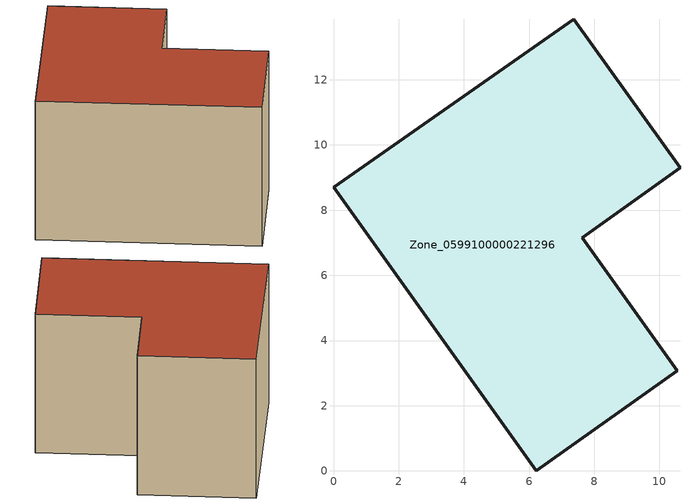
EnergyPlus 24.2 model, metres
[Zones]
Zone_0599100000221296
 floor ground (C_G): 0,8.7 7.37,13.86 10.63,9.3 7.63,7.16 10.55,3.08 6.22,0 z0
 wall outside (C_F): 6.22,0 10.55,3.08 7.63,7.16 10.63,9.3 7.37,13.86 0,8.7 6.22,0 z0:7.54
 roof outside (C_R): 7.37,13.86 0,8.7 6.22,0 10.55,3.08 7.63,7.16 10.63,9.3 z7.54
[BUILDING]
Pand.0599100000221296: North Axis=0; Terrain=City; Loads Convergence Tolerance Value=0.04; Temperature Convergence Tolerance Value=0.4; Solar Distribution=FullExterior; Maximum Number of Warmup Days=25; Minimum Number of Warmup Days=1
[Site:Location]
Rotterdam.The.Hague.AP_ZH_NLD Design_Conditions: Latitude=51.96; Longitude=4.45; Time Zone=1; Elevation=-4.5
[SITE:GROUNDTEMPERATURE:BUILDINGSURFACE]
18, 18, 18, 18, 18, 18, 18, 18, 18, 18, 18, 18
[MATERIAL] Thermal Absorptance=0.9; Solar Absorptance=0.7; Visible Absorptance=0.7
Name | Roughness | Thickness | Conductivity | Density | Specific Heat
G.TC.1975-1991 | MediumSmooth | 0.15 | 0.288461 | 540 | 1210
F.TC.1975-1991 | Rough | 0.3 | 0.230769 | 1920 | 840
R.TC.1975-1991 | MediumRough | 0.2 | 0.153846 | 1500 | 1000
[CONSTRUCTION]
C_G: G.TC.1975-1991
C_F: F.TC.1975-1991
C_R: R.TC.1975-1991
[ZONE]
Zone_0599100000221296: Type=1; Multiplier=1; Ceiling Height=Autocalculate; Volume=Autocalculate; Floor Area=autocalculate; Part of Total Floor Area=Yes
[ZONEINFILTRATION:DESIGNFLOWRATE]
Infil_Zone_0599100000221296: Zone or ZoneList or Space or SpaceList=Zone_0599100000221296; Schedule=AlwaysOn; Design Flow Rate Calculation Method=Flow/Area; Flow Rate per Floor Area=0.003; Constant Term Coefficient=1; Temperature Term Coefficient=0; Velocity Term Coefficient=0; Velocity Squared Term Coefficient=0
[HVACTEMPLATE:ZONE:IDEALLOADSAIRSYSTEM]
Zone_0599100000221296: Maximum Heating Supply Air Temperature=50; Minimum Cooling Supply Air Temperature=13; Maximum Heating Supply Air Humidity Ratio=0.0156; Minimum Cooling Supply Air Humidity Ratio=0.0077; Heating Limit=NoLimit; Cooling Limit=NoLimit; Dehumidification Control Type=ConstantSensibleHeatRatio; Cooling Sensible Heat Ratio=0.7; Dehumidification Setpoint=60; Humidification Control Type=None; Humidification Setpoint=30; Outdoor Air Method=None; Outdoor Air Flow Rate per Person=0.00944; Outdoor Air Flow Rate per Zone Floor Area=0; Outdoor Air Flow Rate per Zone=0; Demand Controlled Ventilation Type=None; Outdoor Air Economizer Type=NoEconomizer; Heat Recovery Type=None; Sensible Heat Recovery Effectiveness=0.7; Latent Heat Recovery Effectiveness=0.65
[ZONECONTROL:THERMOSTAT]
ThermostatControl_Zone_0599100000221296: Zone or ZoneList=Zone_0599100000221296; Control Type Schedule=DualSetpointControlType; Control 1=Thermostat_Zone_0599100000221296; Temperature Difference Between Cutout And Setpoint=0
[THERMOSTATSETPOINT:DUALSETPOINT]
Thermostat_Zone_0599100000221296: Heating Setpoint Temperature Schedule=HeatingSetpoint_Zone_0599100000221296; Cooling Setpoint Temperature Schedule=CoolingSetpoint_Zone_0599100000221296
[SCHEDULE:COMPACT]
HeatingSetpoint_Zone_0599100000221296: Through: 12/31, For: AllDays, Until: 24:00, 21
CoolingSetpoint_Zone_0599100000221296: Through: 12/31, For: AllDays, Until: 24:00, 24
DualSetpointControlType: Through: 12/31, For: AllDays, Until: 24:00, 4
AlwaysOn: Through: 12/31, For: AllDays, Until: 24:00, 1
